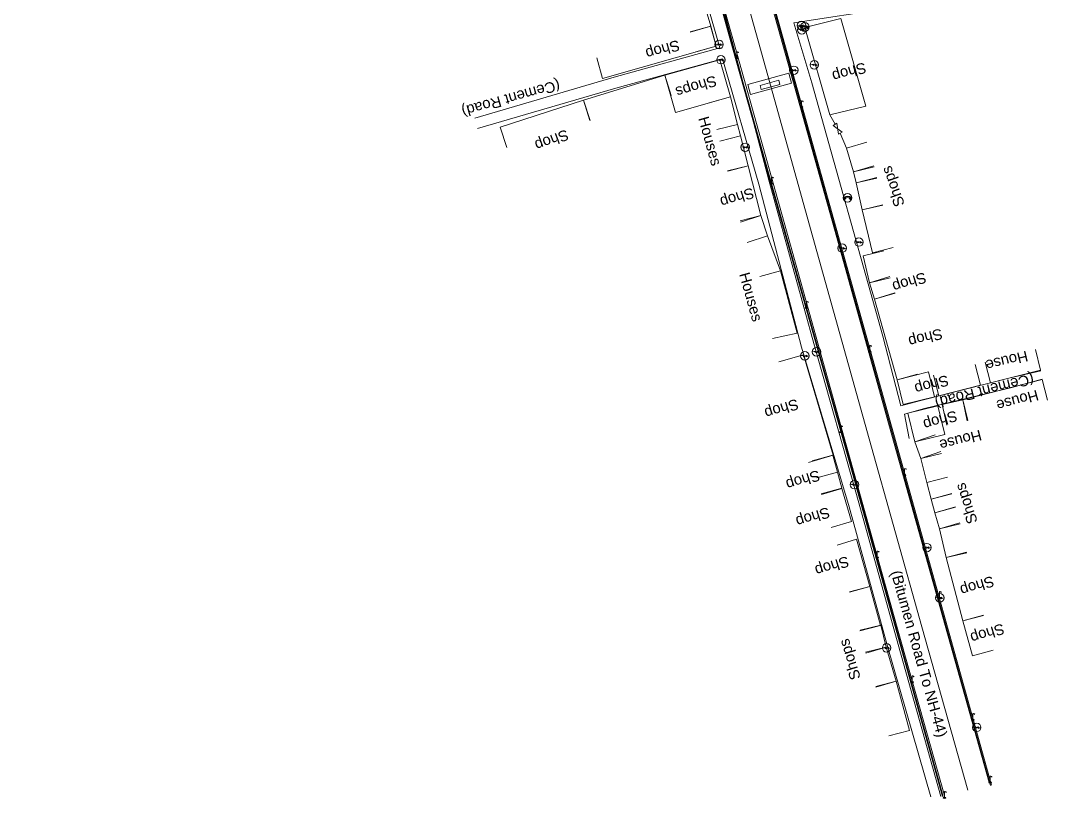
# Model space of a CAD drawing. Header units: metres. Extents: x -1651858 to 619161, y 795717 to 3398838.
# Drawn here: x 616222 to 616463.5, y 3398058.4 to 3398241.3 of the extents above; entities that cross this region are included whole.
import ezdxf
from ezdxf.enums import TextEntityAlignment as Align

# ---------------------------------------------------------------- set-up
doc = ezdxf.new("R2010")
doc.units = ezdxf.units.M
doc.header["$MEASUREMENT"] = 0
for name, color, linetype, lineweight in [('Bridge Parapet', 7, 'Continuous', 0), ('Commercial Building Pucca', 251, 'Continuous', 0), ('Compound Wall', 251, 'Continuous', 0), ('Electric Pole', 251, 'Continuous', 0), ('Flyover', 34, 'Continuous', 0), ('Gate', 251, 'Continuous', 0), ('Lamp_Post', 7, 'Continuous', 0), ('Piers_Abutment', 7, 'Continuous', 0), ('Residential Building Pucca', 251, 'Continuous', 0), ('Subroad Edge', 34, 'Continuous', 0), ('Telephone_Pole', 251, 'Continuous', 0), ('Text', 251, 'Continuous', 0)]:
    doc.layers.add(name, color=color, linetype=linetype, lineweight=lineweight)
doc.styles.add('Text', font='arial.ttf', dxfattribs={"height": 2})

# ---------------------------------------------------------------- blocks, each defined once
blk = doc.blocks.new('GT')
at = {"layer": 'Gate'}
for p, q in [((-0.5, -0.5), (-0.5, 0.5)), ((-0.5, 0.5), (0.5, -0.5)), ((0.5, 0.5), (0.5, -0.5))]:
    blk.add_line(p, q, dxfattribs=at)
at = {"layer": 'Gate', "flags": 128}
blk.add_lwpolyline([(0.5, 0.5), (-0.5, -0.5)], dxfattribs=at)
blk = doc.blocks.new('EP')
at = {"extrusion": (0, 0, -1)}
blk.add_hatch(color=8, dxfattribs=at).paths.add_polyline_path([(-0.31, -0.24), (-0.94, -0.01), (-0.41, -0.1), (-0.43, 0.15), (0.21, -0.05), (0.21, 0.16), (0.93, -0.01), (0.31, 0.07), (0.31, -0.19), (-0.31, 0)])
at = {"color": 8}
for p, q in [((-0.93, -0.01), (-0.21, 0.16)), ((-0.31, 0.07), (-0.93, -0.01)), ((-0.31, -0.19), (-0.31, 0.07)), ((0.31, 0), (-0.31, -0.19)), ((-0.21, 0.16), (-0.21, -0.05)), ((-0.21, -0.05), (0.43, 0.15)), ((0.31, -0.24), (0.31, 0)), ((0.43, 0.15), (0.41, -0.1)), ((0.94, -0.01), (0.31, -0.24)), ((0.41, -0.1), (0.94, -0.01))]:
    blk.add_line(p, q, dxfattribs=at)
blk.add_circle((0, 0), 1, dxfattribs=at)
blk = doc.blocks.new('LP')
at = {"flags": 128}
for points in [[(0, 0), (0, 1.5)], [(0.25, 1.35), (0.44, 1.35)]]:
    blk.add_lwpolyline(points, dxfattribs=at)
for centre, radius, start, end in [((0.07, 0.99), 0.519, 57.6425, 97.3165), ((0.34, 1.33), 0.094, 11.7012, 168.0476)]:
    blk.add_arc(centre, radius, start, end)
at = {"extrusion": (0, 0, -1)}
blk.add_ellipse((0, 0.01), major_axis=(0.308, 0), ratio=0.400495, dxfattribs=at)
blk.add_ellipse((0.35, 1.36), major_axis=(0.0017, 0.0438), ratio=0.461056, start_param=1.74022, end_param=4.575836)
blk = doc.blocks.new('TP')
at = {"layer": 'Telephone_Pole'}
blk.add_hatch(color=8, dxfattribs=at).paths.add_polyline_path([(0.49, 0.08, -0.516403), (0.5, 0.04, 0.157799), (0.42, -0.19, 0.257253), (0.43, -0.21), (0.7, -0.4, 0.297943), (0.73, -0.4, 0.213635), (0.94, -0.09, 0.292624), (0.86, 0.1, 0.314672), (-0.86, 0.1, 0.297888), (-0.94, -0.1, 0.205841), (-0.73, -0.4, 0.297943), (-0.7, -0.4), (-0.43, -0.21, 0.257253), (-0.42, -0.19, 0.155164), (-0.5, 0.04, -0.510878), (-0.49, 0.08, -0.167449)])
at = {"layer": 'Telephone_Pole', "color": 8}
for p, q in [((-0.7, -0.4), (-0.43, -0.21)), ((0.7, -0.4), (0.43, -0.21))]:
    blk.add_line(p, q, dxfattribs=at)
blk.add_circle((0, 0), 1.03, dxfattribs=at)
for centre, radius, start, end in [((0.01, -1.13), 1.5, 55.3659, 125.2353), ((-0.48, 0.05), 0.0243, 109.2181, 217.464), ((-0.82, -0.21), 0.402, 2.1844, 37.464), ((0.01, -1.34), 1.5, 71.1943, 109.2181), ((0.82, -0.21), 0.402, 141.9464, 177.8156), ((0.48, 0.06), 0.0243, 321.9464, 71.1943), ((0.75, -0.06), 0.194, 350.1231, 55.3659), ((-0.44, -0.19), 0.0258, 304.4776, 2.1844), ((0.44, -0.19), 0.0258, 177.8156, 235.5224), ((0.72, -0.38), 0.0258, 235.5224, 301.8866), ((0.49, -0.01), 0.462, 301.8866, 350.1231)]:
    blk.add_arc(centre, radius, start, end, dxfattribs=at)
for p in [(-0.44, -0.22), (0.44, -0.22)]:
    blk.add_point(p, dxfattribs=at)

msp = doc.modelspace()

# ---------------------------------------------------------------- linework, layer by layer
at = {"layer": 'Bridge Parapet', "flags": 128}
for points in [[(616450.1564, 3398061.4299), (616427.1661, 3398143.8697), (616400.9907, 3398237.5567), (616374.8192, 3398331.3519), (616350.3347, 3398419.0164), (616339.2466, 3398457.8118), (616335.4245, 3398471.7073), (616326.9932, 3398502.9132), (616315.909, 3398541.5432), (616303.0579, 3398587.6069), (616280.3727, 3398669.0917), (616257.9579, 3398749.1494), (616233.2613, 3398837.1308)], [(616450.349, 3398061.4836), (616427.3587, 3398143.9234), (616401.1833, 3398237.6105), (616375.0118, 3398331.4057), (616350.5271, 3398419.0708), (616339.4392, 3398457.8658), (616335.6174, 3398471.7599), (616327.1858, 3398502.9669), (616316.1014, 3398541.5976), (616303.2506, 3398587.6606), (616280.5653, 3398669.1455), (616258.1504, 3398749.2034), (616233.4538, 3398837.1849)], [(616438.8355, 3398058.7995), (616415.8452, 3398141.239), (616389.4367, 3398234.8355), (616363.5489, 3398328.078), (616339.0644, 3398416.0427), (616328.4092, 3398454.8057), (616324.713, 3398467.7736), (616315.5997, 3398499.7189), (616304.8458, 3398538.2146), (616291.8462, 3398584.6177), (616268.9126, 3398666.1631), (616246.4001, 3398746.7052), (616222.0116, 3398834.1036)], [(616439.0281, 3398058.8532), (616416.0377, 3398141.293), (616389.6292, 3398234.8894), (616363.7415, 3398328.1315), (616339.2571, 3398416.096), (616328.6017, 3398454.8596), (616324.9053, 3398467.8284), (616315.7921, 3398499.7732), (616305.0384, 3398538.2684), (616292.0387, 3398584.6717), (616269.1051, 3398666.2171), (616246.5927, 3398746.7589), (616222.2042, 3398834.1574)]]:
    msp.add_lwpolyline(points, dxfattribs=at)
at = {"layer": 'Commercial Building Pucca', "flags": 128}
for points in [[(616375.6678, 3398251.7203), (616380.467, 3398253.1178), (616384.314, 3398239.906), (616379.5148, 3398238.5085)], [(616384.2462, 3398240.0184), (616385.6078, 3398235.2089), (616358.9038, 3398227.6487), (616357.5422, 3398232.4582)], [(616379.495, 3398238.5786), (616384.314, 3398239.906), (616385.6078, 3398235.2089), (616380.7887, 3398233.8816)], [(616355.8753, 3398217.7435), (616354.408, 3398222.5219), (616373.567, 3398228.4048), (616375.0343, 3398223.6265)], [(616336.3629, 3398211.4337), (616334.8251, 3398216.1898), (616354.408, 3398222.5219), (616355.9459, 3398217.7658)], [(616422.6843, 3398207.1024), (616417.8918, 3398205.6821), (616416.2472, 3398211.2313), (616421.0397, 3398212.6516)], [(616388.3069, 3398205.9017), (616393.1549, 3398207.1191), (616396.0931, 3398195.4188), (616391.2451, 3398194.2013)], [(616423.3658, 3398204.3194), (616418.5081, 3398203.1411), (616417.8918, 3398205.6821), (616422.7495, 3398206.8604)], [(616424.7913, 3398197.8212), (616419.9087, 3398196.751), (616418.5081, 3398203.1411), (616423.3908, 3398204.2113)], [(616427.2518, 3398187.8627), (616422.3988, 3398186.665), (616419.9126, 3398196.7397), (616424.7655, 3398197.9373)], [(616426.5429, 3398180.7664), (616421.6832, 3398179.5968), (616420.1591, 3398185.9294), (616425.0189, 3398187.099)], [(616427.6348, 3398177.2454), (616422.8566, 3398175.7773), (616421.6832, 3398179.5968), (616426.4613, 3398181.0648)], [(616432.9955, 3398158.1372), (616428.1826, 3398156.7874), (616422.8566, 3398175.7773), (616427.6695, 3398177.1272)], [(616407.3579, 3398137.3818), (616413.1089, 3398139.0863), (616406.1113, 3398162.697), (616400.3603, 3398160.9925)], [(616438.472, 3398139.9268), (616433.7557, 3398138.271), (616432.368, 3398142.2236), (616437.0843, 3398143.8794)], [(616408.2046, 3398137.7224), (616413.0214, 3398139.0578), (616414.1243, 3398135.0795), (616409.3074, 3398133.7441)], [(616440.0155, 3398133.8795), (616435.1682, 3398132.6593), (616433.7557, 3398138.271), (616438.603, 3398139.4912)], [(616409.3023, 3398133.7629), (616414.1243, 3398135.0795), (616415.1581, 3398131.2934), (616410.336, 3398129.9768)], [(616441.0135, 3398130.007), (616436.1731, 3398128.7597), (616435.1682, 3398132.6593), (616440.0086, 3398133.9067)], [(616410.3685, 3398129.8609), (616415.1678, 3398131.2579), (616417.4368, 3398123.4633), (616412.6374, 3398122.0663)], [(616441.8819, 3398126.8259), (616437.0593, 3398125.5114), (616436.1819, 3398128.7306), (616441.0045, 3398130.045)], [(616442.9382, 3398123.1823), (616438.1376, 3398121.7896), (616437.0557, 3398125.5192), (616441.8563, 3398126.9119)], [(616444.5496, 3398116.1105), (616439.6746, 3398115.006), (616438.1376, 3398121.7896), (616443.0126, 3398122.8942)], [(616414.0656, 3398117.8992), (616418.5865, 3398119.293), (616421.7561, 3398108.2222), (616416.947, 3398106.8593)], [(616448.4568, 3398101.3728), (616443.6249, 3398100.0929), (616439.6746, 3398115.006), (616444.5065, 3398116.2859)], [(616416.9283, 3398106.9268), (616421.7561, 3398108.2222), (616424.217, 3398099.0506), (616419.3892, 3398097.7552)], [(616419.4717, 3398097.9364), (616424.3358, 3398099.0878), (616425.5583, 3398093.9231), (616420.6942, 3398092.7717)], [(616450.7122, 3398093.2213), (616445.8946, 3398091.8885), (616443.6249, 3398100.0929), (616448.4425, 3398101.4256)], [(616420.7939, 3398092.5028), (616425.5839, 3398093.9316), (616427.9635, 3398085.9533), (616423.1735, 3398084.5246)], [(616423.1337, 3398084.6658), (616427.9635, 3398085.9533), (616431.055, 3398074.3568), (616426.2251, 3398073.0693)]]:
    msp.add_lwpolyline(points, dxfattribs=at)
at = {"layer": 'Commercial Building Pucca'}
for points in [[(616412.3108, 3398219.1138), (616406.4438, 3398239.6639), (616414.9508, 3398241.7216), (616420.8357, 3398221.1085)], [(616388.9759, 3398223.3243), (616386.4962, 3398232.0537), (616373.567, 3398228.4048), (616376.0471, 3398219.6742)], [(616428.1826, 3398156.7874), (616429.562, 3398150.9634), (616436.9551, 3398152.8085), (616435.5754, 3398158.6338)], [(616432.368, 3398142.2236), (616430.6647, 3398148.9166), (616437.7003, 3398150.6645), (616439.4223, 3398143.8981)]]:
    msp.add_3dface(points, dxfattribs=at)
at = {"layer": 'Compound Wall', "flags": 128}
for points in [[(616413.5908, 3398216.8812), (616412.3108, 3398219.1138)], [(616416.2472, 3398211.2313), (616414.792, 3398214.7853)]]:
    msp.add_lwpolyline(points, dxfattribs=at)
at = {"layer": 'Flyover', "flags": 128}
for points in [[(616449.806, 3398062.0944), (616426.9442, 3398143.8048), (616413.4344, 3398192.2416), (616400.7364, 3398237.5482), (616386.6578, 3398287.8483), (616374.5278, 3398331.2679), (616362.5179, 3398374.3664), (616350.0616, 3398418.9404), (616344.314, 3398438.7571), (616337.5704, 3398457.3092), (616333.6408, 3398471.0783), (616324.9658, 3398502.2134), (616321.1216, 3398521.7197), (616315.7381, 3398541.554), (616302.928, 3398587.5358), (616291.7444, 3398627.2867), (616280.0797, 3398668.9603), (616268.9669, 3398708.7366), (616257.6818, 3398749.1429), (616247.375, 3398786.0866), (616232.9961, 3398837.0262)], [(616439.2775, 3398059.0335), (616428.4115, 3398097.6994), (616416.1855, 3398141.523), (616403.1168, 3398188.4161), (616390.0513, 3398235.0395), (616376.0788, 3398284.8219), (616363.9392, 3398328.263), (616351.7733, 3398372.1215), (616339.5195, 3398416.0459), (616333.9592, 3398435.6862), (616334.1175, 3398435.8699), (616330.3105, 3398455.2816), (616326.6676, 3398468.5879), (616317.7154, 3398500.3079), (616310.8492, 3398518.8446), (616292.2619, 3398584.676), (616281.31, 3398623.9885), (616269.4969, 3398666.2269), (616258.3836, 3398705.7229), (616246.9234, 3398746.7724), (616222.4801, 3398834.1513)], [(616444.7928, 3398060.2904), (616433.962, 3398098.7409), (616421.6189, 3398142.8988), (616408.3231, 3398190.368), (616395.4475, 3398236.4997), (616381.4872, 3398286.7613), (616369.2963, 3398329.9661), (616357.0876, 3398373.4476), (616344.7897, 3398417.4522), (616330.1645, 3398470.0963), (616321.4365, 3398501.4741), (616310.5482, 3398539.9307), (616297.6079, 3398586.1348), (616286.4942, 3398625.8023), (616274.8121, 3398667.4594), (616263.7367, 3398707.2489), (616252.1645, 3398748.1964), (616242.0684, 3398784.4583), (616228.0356, 3398835.2198)]]:
    msp.add_lwpolyline(points, dxfattribs=at)
at = {"layer": 'Piers_Abutment'}
for points in [[(616402.6788, 3398228.9192), (616393.0528, 3398226.2289), (616393.6959, 3398223.8728), (616403.322, 3398226.5631)], [(616400.3296, 3398227.2272), (616400.5868, 3398226.2466), (616396.2236, 3398225.0186), (616395.9664, 3398225.9992)]]:
    msp.add_3dface(points, dxfattribs=at)
at = {"layer": 'Residential Building Pucca', "flags": 128}
for points in [[(616383.9768, 3398221.8895), (616388.9763, 3398223.3229), (616390.6151, 3398216.8482), (616385.7693, 3398215.6218)], [(616385.7718, 3398215.6121), (616390.6151, 3398216.8482), (616391.2993, 3398214.1676), (616386.456, 3398212.9314)], [(616386.4654, 3398212.895), (616391.2993, 3398214.1676), (616393.1549, 3398207.1191), (616388.3211, 3398205.8465)], [(616391.3468, 3398193.8512), (616396.0931, 3398195.4188), (616397.6833, 3398190.604), (616392.9369, 3398189.0364)], [(616392.9369, 3398189.0364), (616397.6833, 3398190.604), (616400.7372, 3398182.4224), (616395.9157, 3398181.1067)], [(616395.9157, 3398181.1067), (616400.7385, 3398182.4205), (616404.6248, 3398167.7632), (616398.817, 3398166.5165)], [(616460.6952, 3398163.9018), (616461.9004, 3398159.0507), (616450.0924, 3398156.1173), (616448.8873, 3398160.9684)], [(616446.5133, 3398160.3768), (616447.7465, 3398155.5327), (616437.949, 3398153.0386), (616436.7159, 3398157.8826)], [(616444.8275, 3398147.211), (616443.5842, 3398152.0524), (616462.277, 3398156.8528), (616463.5203, 3398152.0113)], [(616439.8315, 3398146.0933), (616438.7426, 3398150.9718), (616443.5842, 3398152.0524), (616444.6731, 3398147.1739)]]:
    msp.add_lwpolyline(points, dxfattribs=at)
at = {"layer": 'Subroad Edge', "flags": 128}
for points in [[(616438.4608, 3398058.8361), (616428.4228, 3398094.5523), (616419.1746, 3398127.9015), (616408.5995, 3398165.3343), (616398.0021, 3398203.704), (616386.154, 3398248.5557), (616375.2356, 3398289.7517), (616362.9646, 3398331.5155), (616351.1694, 3398374.4312)], [(616354.0438, 3398242.9864), (616374.2625, 3398251.874), (616380.8224, 3398254.6266), (616386.447, 3398234.8567), (616361.6199, 3398227.9863), (616328.8522, 3398218.3207)], [(616461.9297, 3398158.9283), (616454.4747, 3398157.1483), (616433.7726, 3398151.9206), (616429.0312, 3398150.7017), (616424.817, 3398167.0807), (616408.0907, 3398226.6102), (616403.9066, 3398240.741), (616426.3828, 3398244.1891), (616449.172, 3398248.2837)], [(616329.4875, 3398215.9), (616362.0444, 3398225.3646), (616387.0619, 3398232.2705), (616395.6333, 3398202.8221), (616405.6546, 3398164.446), (616416.8564, 3398126.9162), (616425.9682, 3398093.8674), (616436.1073, 3398058.7445)], [(616431.032, 3398142.9866), (616429.888, 3398148.7229), (616434.5727, 3398150.0294), (616455.1416, 3398154.9959), (616462.3062, 3398156.9327)]]:
    msp.add_lwpolyline(points, dxfattribs=at)

# ---------------------------------------------------------------- block references
at = {"layer": 'Electric Pole'}
for p in [(616405.6764, 3398240.1203), (616405.6764, 3398240.1203), (616405.7342, 3398239.0862), (616405.7342, 3398239.0862), (616386.2866, 3398235.6352), (616386.2866, 3398235.6352), (616386.7358, 3398232.0545), (616386.7358, 3398232.0545), (616408.6921, 3398230.8671), (616408.6921, 3398230.8671), (616403.8547, 3398229.5691), (616403.8547, 3398229.5691), (616392.4329, 3398211.4686), (616392.4329, 3398211.4686), (616415.2205, 3398187.772), (616415.2205, 3398187.772), (616419.1848, 3398189.1783), (616419.1848, 3398189.1783), (616409.1905, 3398163.3745), (616409.1905, 3398163.3745), (616406.4609, 3398162.4157), (616406.4609, 3398162.4157), (616418.1412, 3398132.1358), (616418.1412, 3398132.1358), (616435.181, 3398117.3409), (616435.181, 3398117.3409), (616438.1969, 3398105.5425), (616438.1969, 3398105.5425), (616425.6998, 3398093.7531), (616425.6998, 3398093.7531), (616446.8839, 3398075.0685), (616446.8839, 3398075.0685)]:
    msp.add_blockref('EP', p, dxfattribs=at)
at = {"layer": 'Gate', "xscale": 2.427460647123095, "yscale": 0.9997078268975732, "zscale": 1.55780339209247, "rotation": 120.4163048417526}
msp.add_blockref('GT', (616414.1968, 3398215.8296), dxfattribs=at)
at = {"layer": 'Lamp_Post'}
for p in [(616390.4482, 3398232.3955), (616405.6614, 3398220.8528), (616398.637, 3398202.9251), (616406.846, 3398173.6825), (616421.7406, 3398163.3587), (616414.9011, 3398144.4788), (616429.929, 3398134.3978), (616423.4832, 3398114.9944), (616438.1314, 3398105.4819), (616431.7139, 3398085.6647), (616445.9811, 3398076.8133), (616450.0402, 3398062.0879), (616439.2996, 3398058.4749)]:
    msp.add_blockref('LP', p, dxfattribs=at)
at = {"layer": 'Telephone_Pole'}
for p in [(616406.4321, 3398239.7465), (616416.507, 3398199.5858)]:
    msp.add_blockref('TP', p, dxfattribs=at)

# ---------------------------------------------------------------- texts
at = {"layer": 'Subroad Edge', "style": 'Text'}
for s, rotation, p in [('(Cement Road)', 195.666833, (616348.5145, 3398227.3804)), ('(Cement Road)', 194.127315, (616459.9876, 3398158.3299)), ('(Bitumen Road To NH-44)', 285.731632, (616426.6505, 3398111.5683))]:
    msp.add_text(s, height=2.5, rotation=rotation, dxfattribs=at).set_placement(p)
at = {"layer": 'Text', "style": 'Text'}
for s, rotation, p in [('Shop', 195.908765, (616373.0497, 3398234.4239)), ('Shop', 196.40694, (616416.9164, 3398229.1292)), ('Shops', 197.137646, (616380.9238, 3398225.7393)), ('Houses', 285.600286, (616384.1746, 3398212.9298)), ('Shop', 200.401618, (616346.9551, 3398213.1218)), ('Shops', 109.675515, (616427.1648, 3398202.2445)), ('Shop', 197.502584, (616390.5499, 3398199.6145)), ('Houses', 285.600286, (616393.8033, 3398176.2841)), ('Shop', 197.736543, (616431.0705, 3398179.7122)), ('Shop', 194.661736, (616434.8511, 3398166.6633)), ('House', 193.621816, (616453.9594, 3398161.2493)), ('Shop', 196.024044, (616436.3111, 3398155.6358)), ('Shop', 197.391334, (616401.0037, 3398149.9573)), ('House', 195.417218, (616456.47, 3398151.9314)), ('Shop', 196.456274, (616438.3377, 3398147.2601)), ('House', 194.752276, (616443.0791, 3398142.5827)), ('Shop', 197.391334, (616406.0447, 3398133.2045)), ('Shops', 108.287294, (616444.4045, 3398127.7161)), ('Shop', 197.391334, (616408.3572, 3398124.4995)), ('Shop', 197.391334, (616412.867, 3398112.9751)), ('Shop', 197.391334, (616446.9977, 3398108.3193)), ('Shop', 197.391334, (616449.4169, 3398097.1396)), ('Shops', 106.969678, (616416.9896, 3398091.0451))]:
    msp.add_text(s, height=2.5, rotation=rotation, dxfattribs=at).set_placement(p, align=Align.MIDDLE_CENTER)

doc.saveas('drawing.dxf')
